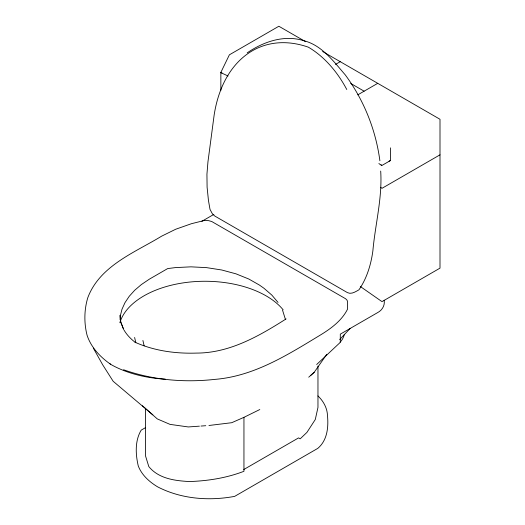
<?xml version="1.0" encoding="UTF-8"?>
<svg xmlns="http://www.w3.org/2000/svg" width="525" height="525" viewBox="0 0 525 525"><rect width="100%" height="100%" fill="white"/><g stroke="black" fill="none" stroke-linecap="round" stroke-linejoin="round"><path stroke-width="0.79" d="M120.081 319.732L120.297 315.952L122.003 309.212L125.002 302.623L129.262 296.271L134.728 290.233L141.337 284.589L149.369 279.156L167.685 268.577L175.357 267.606L190.982 266.838L206.607 267.638L221.753 269.994L235.961 273.827L248.811 279.024L259.442 285.075L263.937 288.245L271.799 295.057L278.033 302.407M220.854 90.385L220.854 72.397L229.386 54.817L278.86 26.25L305.675 41.731M308.726 377.206L314.213 372.284L326.747 354.362M339.662 339.557L350.214 328.381M316.66 364.527L340.298 342.346L340.298 334.156L377.587 312.631C382.141 310.327 385.101 305.406 384.162 300.248M310.807 375.336L314.213 372.284M247.183 52.867C263.36 41.744 284.183 34.512 303.673 40.674C321.779 45.078 333.585 61.458 345.201 74.806C363.818 99.927 375.795 129.806 379.89 160.794M335.482 64.437L340.246 61.688M357.774 94.848L377.724 83.331M201.849 221.32L213.878 214.377M390.521 147.847L390.521 160.499L381.99 165.428L381.117 164.791M440.002 154.829L381.99 188.324A1020.534 589.201 0 0 0 380.671 187.373M286.092 318.924C258.963 336.131 229.661 353.062 196.494 353.089C175.599 353.765 154.265 350.877 135.083 342.261L135.365 342.471A75.397 43.529 0 0 1 123.979 329.989M145.432 427.691L141.205 430.133C134.8 440.744 135.522 454.374 138.285 466.016C141.809 475.145 149.435 481.943 157.657 486.872C181.151 499.019 208.917 501.178 234.662 496.368L317.815 448.363C327.416 440.232 328.598 427.101 327.469 415.387C327.2 407.899 323.308 400.982 317.94 395.922M243.738 469.553L298.581 437.889L300.195 438.821L306.935 432.39L315.295 419.495L317.966 407.433L317.966 366.05M208.943 425.486L231.715 422.71L243.948 417.336L259.803 409.533M389.077 161.162L390.521 160.499M199.415 426.162L188.298 426.95L170.015 424.377L157.29 418.911L142.419 405.746M201.003 426.051L205.767 425.709M123.546 369.744C152.663 380.061 184.137 382.764 214.758 379.391C253.864 376.32 287.529 354.952 320.152 335.173C330.848 328.696 341.841 320.624 347.498 309.238L347.478 301.389L347.038 300.182L345.634 298.764L211.765 221.524L208.53 220.631L204.251 220.507L191.5 223.689L175.685 229.248L161.595 236.184C134.781 252.558 99.763 265.722 87.78 297.741C84.138 309.803 83.961 323 87.058 335.199C91.035 347.445 100.36 357.158 110.736 364.376A89.506 51.673 0 0 0 165.336 379.168M220.854 72.397L221.957 72.896M322.606 51.503L440.002 119.28L440.002 268.137L381.99 301.632L360.288 286.479M350.687 83.422L364.12 91.186M378.866 163.531L381.714 165.559M152.847 414.848L113.17 381.288L102.664 364.77L93.352 348.16M282.542 310.163L285.462 319.554M120.894 322.435L123.513 329.109L120.894 322.435L119.91 315.315M142.905 340.456L144.139 345.87M134.617 337.477L135.817 342.74M380.691 171.065C382.449 197.899 375.224 224.326 372.868 250.924C370.991 264.633 366.857 278.342 358.942 289.82C355.674 291.644 351.277 294.656 347.484 292.648L214.659 215.965L212.33 213.727L210 209.37L208.451 200.452L207.099 187.202L206.935 174.267L207.952 161.831L214.134 115.146A135.476 89.946 68.9 0 1 308.326 47.171A89.506 59.423 68.9 0 1 346.776 89.513M243.948 417.336L243.948 471.292C226.616 477.98 208.077 480.9 189.577 481.556C174.937 480.782 158.635 478.721 148.798 466.561L145.596 456.159L145.596 408.26M119.851 322.731A86.415 49.888 0 0 1 193.331 281.722A86.415 49.888 0 0 1 283.165 309.848M110.736 364.376A135.476 78.218 0 0 1 109.482 363.326M220.631 72.555A1020.206 589.011 0 0 1 228.034 76M344.302 334.55A36.461 21.052 60 0 1 340.148 342.123"/></g></svg>
